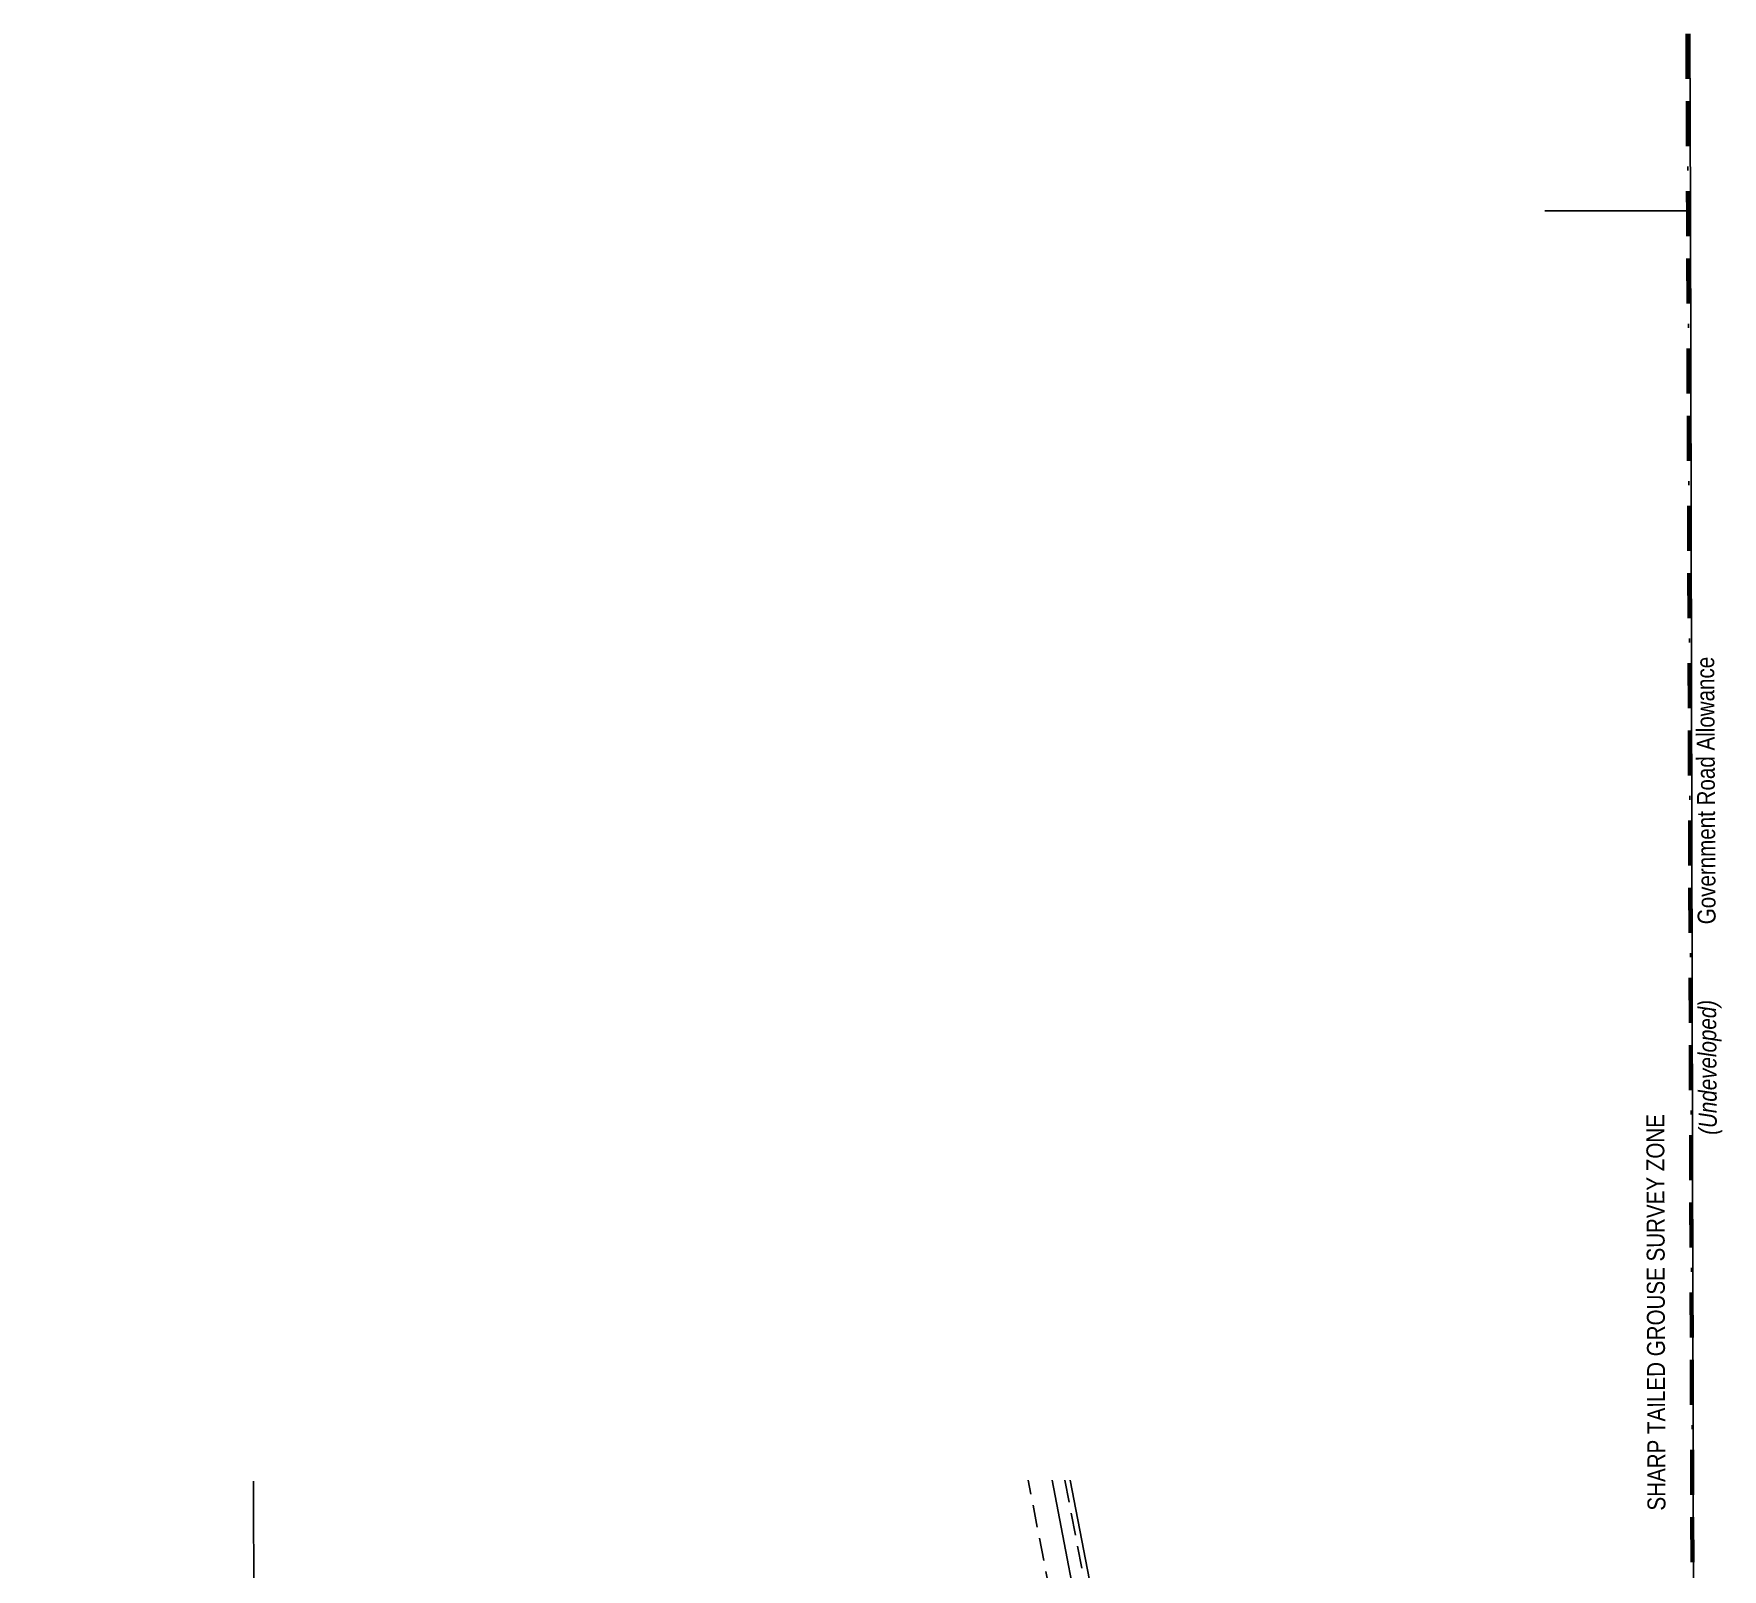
# Model space of a CAD drawing. Extents: x 506429 to 517084, y 6049655 to 6059669.
# Drawn here: x 512807 to 513748, y 6053861 to 6054716 of the extents above; entities that cross this region are included whole.
import ezdxf
from ezdxf.enums import TextEntityAlignment as Align

# ---------------------------------------------------------------- set-up
doc = ezdxf.new("R2010")
doc.units = 0
doc.header["$LTSCALE"] = 5
for name, pattern in [('BORDER', [17.5, 5, -2.5, 5, -2.5, 0, -2.5]), ('foc-ACCESSROAD', [3.75, 2.5, -1.25]), ('foc-QUARTERLINE', [33, 25, -3, 2, -3])]:
    doc.linetypes.add(name, pattern=pattern)
doc.layers.add('AS-BOUNDARY', color=7, linetype='BORDER', lineweight=60, true_color=0xcc33ff)
for name, color, linetype in [('F-AR', 190, 'foc-ACCESSROAD'), ('F-RW', 190, 'Continuous'), ('L-ROAD-T', 7, 'Continuous'), ('L-SEC', 7, 'Continuous'), ('L-SECQ', 8, 'foc-QUARTERLINE')]:
    doc.layers.add(name, color=color, linetype=linetype)
doc.layers.add('T-TEXT', color=48, linetype='Continuous', lineweight=18)
doc.styles.add('80L', font='ARIALN.TTF', dxfattribs={"height": 10})
doc.styles.add('80LS', font='ARIALNI.TTF', dxfattribs={"height": 10})

msp = doc.modelspace()

# ---------------------------------------------------------------- linework, layer by layer
at = {"layer": 'AS-BOUNDARY', "flags": 128}
msp.add_lwpolyline([(513728.175, 6054716.203), (513728.503, 6054616.163), (513731.14, 6053811.216), (513731.765, 6053620.566), (513543.656, 6053539.281), (513250.875, 6053323.375), (513088.092, 6053006.355), (513049.037, 6052930.295), (512936.343, 6052201.953), (512933.173, 6052201.948), (512933.233, 6052181.851), (512807.492, 6051448.602), (512817.787, 6051377.932), (512822.388, 6051346.349)], dxfattribs=at)
at = {"layer": 'F-AR'}
for points in [[(513380.38, 6053811.067), (513361.15, 6053911.004)], [(513381.492, 6053911.03), (513400.722, 6053811.093)]]:
    msp.add_lwpolyline(points, dxfattribs=at)
at = {"layer": 'F-RW'}
for points in [[(513393.631, 6053811.083), (513374.401, 6053911.021)], [(513384.572, 6053911.034), (513403.802, 6053811.097)]]:
    msp.add_lwpolyline(points, dxfattribs=at)
at = {"layer": 'L-SEC'}
for p, q in [((513729.824, 6054617.71), (513729.497, 6054716.205)), ((513731.649, 6053811.661), (513729.824, 6054617.71))]:
    msp.add_line(p, q, dxfattribs=at)
at = {"layer": 'L-SECQ'}
for p, q in [((513729.824, 6054617.71), (513648.674, 6054617.639)), ((512930.053, 6053812.36), (512929.836, 6053910.458))]:
    msp.add_line(p, q, dxfattribs=at)

# ---------------------------------------------------------------- texts
at = {"layer": 'AS-BOUNDARY', "insert": (513705.925, 6053894.035), "char_height": 9.99505, "attachment_point": 1, "rotation": 90.178201, "style": '80L'}
msp.add_mtext_dynamic_manual_height_columns('SHARP TAILED GROUSE SURVEY ZONE', width=223.75994, gutter_width=50, heights=[0], dxfattribs=at)
at = {"layer": 'L-ROAD-T', "style": '80L'}
msp.add_text('Government Road Allowance', height=9.99505, rotation=90.327208, dxfattribs=at).set_placement((513738.437, 6054294.881), align=Align.MIDDLE_CENTER)
at = {"layer": 'T-TEXT', "style": '80LS'}
msp.add_text('(Undeveloped)', height=9.99505, rotation=90.327208, dxfattribs=at).set_placement((513739.317, 6054140.772), align=Align.MIDDLE_CENTER)

doc.saveas('drawing.dxf')
